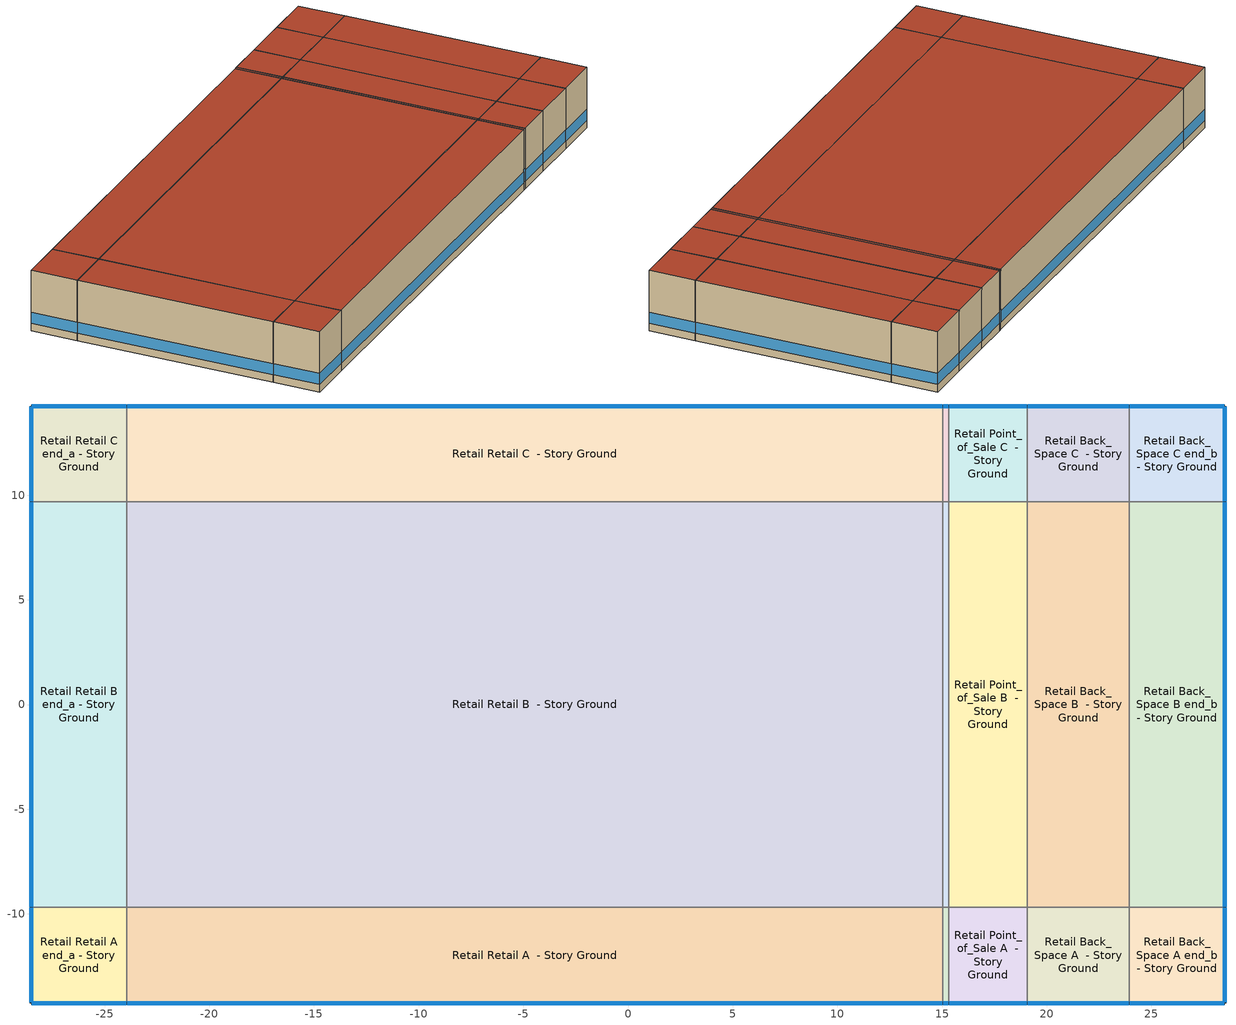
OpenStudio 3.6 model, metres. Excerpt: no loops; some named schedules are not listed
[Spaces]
Retail Retail A end_a - Story Ground
 floor ground (Foundation F 126 Perim 914 Area 209): -28.51,-14.26 -28.51,-9.68 -23.94,-9.68 -23.94,-14.26 z0
 wall outside: -28.51,-9.68 -28.51,-14.26 -23.94,-14.26 z0:6.1
 wall to Retail Retail B end_a - Story Ground: -23.94,-9.68 -28.51,-9.68 z0:6.1
 wall to Retail Retail A  - Story Ground: -23.94,-14.26 -23.94,-9.68 z0:6.1
 window (Window U-1.01 SHGC 0.58): -28.51,-9.71 -28.51,-14.23 / -28.49,-14.26 -23.96,-14.26 z0.76:1.87
 roof outside: -23.94,-14.26 -23.94,-9.68 -28.51,-9.68 -28.51,-14.26 z6.1
Retail Retail B end_a - Story Ground
 floor ground (Foundation F 126 Perim 1937 Area 8855): -28.51,-9.68 -28.51,9.68 -23.94,9.68 -23.94,-9.68 z0
 wall outside: -28.51,9.68 -28.51,-9.68 z0:6.1
 wall to Retail Retail C end_a - Story Ground: -23.94,9.68 -28.51,9.68 z0:6.1
 wall to Retail Retail B  - Story Ground: -23.94,-9.68 -23.94,9.68 z0:6.1
 window (Window U-1.01 SHGC 0.58): -28.51,9.66 -28.51,-9.66 z0.76:1.86
 roof outside: -23.94,-9.68 -23.94,9.68 -28.51,9.68 -28.51,-9.68 z6.1
Retail Retail C end_a - Story Ground
 floor ground (Foundation F 126 Perim 914 Area 209): -28.51,9.68 -28.51,14.26 -23.94,14.26 -23.94,9.68 z0
 wall outside: -23.94,14.26 -28.51,14.26 -28.51,9.68 z0:6.1
 wall to Retail Retail C  - Story Ground: -23.94,9.68 -23.94,14.26 z0:6.1
 window (Window U-1.01 SHGC 0.58): -28.51,14.23 -28.51,9.71 / -23.96,14.26 -28.49,14.26 z0.76:1.87
 roof outside: -23.94,9.68 -23.94,14.26 -28.51,14.26 -28.51,9.68 z6.1
Retail Retail A  - Story Ground
 floor ground (Foundation F 126 Perim 3896 Area 17815): -23.94,-14.26 -23.94,-9.68 15.03,-9.68 15.03,-14.26 z0
 wall outside: -23.94,-14.26 15.03,-14.26 z0:6.1
 wall to Retail Retail B  - Story Ground: 15.03,-9.68 -23.94,-9.68 z0:6.1
 wall to Retail Entry A  - Story Ground: 15.03,-14.26 15.03,-9.68 z0:6.1
 window (Window U-1.01 SHGC 0.58): -23.91,-14.26 15,-14.26 z0.76:1.86
 roof outside: 15.03,-14.26 15.03,-9.68 -23.94,-9.68 -23.94,-14.26 z6.1
Retail Retail B  - Story Ground
 floor ground (Foundation F 126 Perim 0 Area 75465): -23.94,-9.68 -23.94,9.68 15.03,9.68 15.03,-9.68 z0
 wall to Retail Retail C  - Story Ground: 15.03,9.68 -23.94,9.68 z0:6.1
 wall to Retail Entry B  - Story Ground: 15.03,-9.68 15.03,9.68 z0:6.1
 roof outside: 15.03,-9.68 15.03,9.68 -23.94,9.68 -23.94,-9.68 z6.1
Retail Retail C  - Story Ground
 floor ground (Foundation F 126 Perim 3896 Area 17815): -23.94,9.68 -23.94,14.26 15.03,14.26 15.03,9.68 z0
 wall outside: 15.03,14.26 -23.94,14.26 z0:6.1
 wall to Retail Entry C  - Story Ground: 15.03,9.68 15.03,14.26 z0:6.1
 window (Window U-1.01 SHGC 0.58): 15,14.26 -23.91,14.26 z0.76:1.86
 roof outside: 15.03,9.68 15.03,14.26 -23.94,14.26 -23.94,9.68 z6.1
Retail Entry A  - Story Ground
 floor ground (Foundation F 126 Perim 03 Area 136): 15.03,-14.26 15.03,-9.68 15.32,-9.68 15.32,-14.26 z0
 wall outside: 15.03,-14.26 15.32,-14.26 z0:6.1
 wall to Retail Entry B  - Story Ground: 15.32,-9.68 15.03,-9.68 z0:6.1
 wall to Retail Point_of_Sale A  - Story Ground: 15.32,-14.26 15.32,-9.68 z0:6.1
 window (Window U-1.01 SHGC 0.58): 15.05,-14.26 15.3,-14.26 z0.76:2.09
 roof outside: 15.32,-14.26 15.32,-9.68 15.03,-9.68 15.03,-14.26 z6.1
Retail Entry B  - Story Ground
 floor ground (Foundation F 126 Perim 0 Area 574): 15.03,-9.68 15.03,9.68 15.32,9.68 15.32,-9.68 z0
 wall to Retail Entry C  - Story Ground: 15.32,9.68 15.03,9.68 z0:6.1
 wall to Retail Point_of_Sale B  - Story Ground: 15.32,-9.68 15.32,9.68 z0:6.1
 roof outside: 15.32,-9.68 15.32,9.68 15.03,9.68 15.03,-9.68 z6.1
Retail Entry C  - Story Ground
 floor ground (Foundation F 126 Perim 03 Area 136): 15.03,9.68 15.03,14.26 15.32,14.26 15.32,9.68 z0
 wall outside: 15.32,14.26 15.03,14.26 z0:6.1
 wall to Retail Point_of_Sale C  - Story Ground: 15.32,9.68 15.32,14.26 z0:6.1
 window (Window U-1.01 SHGC 0.58): 15.3,14.26 15.05,14.26 z0.76:2.09
 roof outside: 15.32,9.68 15.32,14.26 15.03,14.26 15.03,9.68 z6.1
Retail Point_of_Sale A  - Story Ground
 floor ground (Foundation F 126 Perim 375 Area 1713): 15.32,-14.26 15.32,-9.68 19.07,-9.68 19.07,-14.26 z0
 wall outside: 15.32,-14.26 19.07,-14.26 z0:6.1
 wall to Retail Point_of_Sale B  - Story Ground: 19.07,-9.68 15.32,-9.68 z0:6.1
 wall to Retail Back_Space A  - Story Ground: 19.07,-14.26 19.07,-9.68 z0:6.1
 window (Window U-1.01 SHGC 0.58): 15.35,-14.26 19.04,-14.26 z0.76:1.87
 roof outside: 19.07,-14.26 19.07,-9.68 15.32,-9.68 15.32,-14.26 z6.1
Retail Point_of_Sale B  - Story Ground
 floor ground (Foundation F 126 Perim 0 Area 7256): 15.32,-9.68 15.32,9.68 19.07,9.68 19.07,-9.68 z0
 wall to Retail Point_of_Sale C  - Story Ground: 19.07,9.68 15.32,9.68 z0:6.1
 wall to Retail Back_Space B  - Story Ground: 19.07,-9.68 19.07,9.68 z0:6.1
 roof outside: 19.07,-9.68 19.07,9.68 15.32,9.68 15.32,-9.68 z6.1
Retail Point_of_Sale C  - Story Ground
 floor ground (Foundation F 126 Perim 375 Area 1713): 15.32,9.68 15.32,14.26 19.07,14.26 19.07,9.68 z0
 wall outside: 19.07,14.26 15.32,14.26 z0:6.1
 wall to Retail Back_Space C  - Story Ground: 19.07,9.68 19.07,14.26 z0:6.1
 window (Window U-1.01 SHGC 0.58): 19.04,14.26 15.35,14.26 z0.76:1.87
 roof outside: 19.07,9.68 19.07,14.26 15.32,14.26 15.32,9.68 z6.1
Retail Back_Space A  - Story Ground
 floor ground (Foundation F 126 Perim 487 Area 2227): 19.07,-14.26 19.07,-9.68 23.94,-9.68 23.94,-14.26 z0
 wall outside: 19.07,-14.26 23.94,-14.26 z0:6.1
 wall to Retail Back_Space B  - Story Ground: 23.94,-9.68 19.07,-9.68 z0:6.1
 wall to Retail Back_Space A end_b - Story Ground: 23.94,-14.26 23.94,-9.68 z0:6.1
 window (Window U-1.01 SHGC 0.58): 19.09,-14.26 23.91,-14.26 z0.76:1.87
 roof outside: 23.94,-14.26 23.94,-9.68 19.07,-9.68 19.07,-14.26 z6.1
Retail Back_Space B  - Story Ground
 floor ground (Foundation F 126 Perim 0 Area 9434): 19.07,-9.68 19.07,9.68 23.94,9.68 23.94,-9.68 z0
 wall to Retail Back_Space C  - Story Ground: 23.94,9.68 19.07,9.68 z0:6.1
 wall to Retail Back_Space B end_b - Story Ground: 23.94,-9.68 23.94,9.68 z0:6.1
 roof outside: 23.94,-9.68 23.94,9.68 19.07,9.68 19.07,-9.68 z6.1
Retail Back_Space C  - Story Ground
 floor ground (Foundation F 126 Perim 487 Area 2227): 19.07,9.68 19.07,14.26 23.94,14.26 23.94,9.68 z0
 wall outside: 23.94,14.26 19.07,14.26 z0:6.1
 wall to Retail Back_Space C end_b - Story Ground: 23.94,9.68 23.94,14.26 z0:6.1
 window (Window U-1.01 SHGC 0.58): 23.91,14.26 19.09,14.26 z0.76:1.87
 roof outside: 23.94,9.68 23.94,14.26 19.07,14.26 19.07,9.68 z6.1
Retail Back_Space A end_b - Story Ground
 floor ground (Foundation F 126 Perim 914 Area 209): 23.94,-14.26 23.94,-9.68 28.51,-9.68 28.51,-14.26 z0
 wall outside: 23.94,-14.26 28.51,-14.26 28.51,-9.68 z0:6.1
 wall to Retail Back_Space B end_b - Story Ground: 28.51,-9.68 23.94,-9.68 z0:6.1
 window (Window U-1.01 SHGC 0.58): 23.96,-14.26 28.49,-14.26 / 28.51,-14.23 28.51,-9.71 z0.76:1.87
 roof outside: 28.51,-14.26 28.51,-9.68 23.94,-9.68 23.94,-14.26 z6.1
Retail Back_Space B end_b - Story Ground
 floor ground (Foundation F 126 Perim 1937 Area 8855): 23.94,-9.68 23.94,9.68 28.51,9.68 28.51,-9.68 z0
 wall outside: 28.51,-9.68 28.51,9.68 z0:6.1
 wall to Retail Back_Space C end_b - Story Ground: 28.51,9.68 23.94,9.68 z0:6.1
 window (Window U-1.01 SHGC 0.58): 28.51,-9.66 28.51,9.66 z0.76:1.86
 roof outside: 28.51,-9.68 28.51,9.68 23.94,9.68 23.94,-9.68 z6.1
Retail Back_Space C end_b - Story Ground
 floor ground (Foundation F 126 Perim 914 Area 209): 23.94,9.68 23.94,14.26 28.51,14.26 28.51,9.68 z0
 wall outside: 28.51,9.68 28.51,14.26 23.94,14.26 z0:6.1
 window (Window U-1.01 SHGC 0.58): 28.49,14.26 23.96,14.26 / 28.51,9.71 28.51,14.23 z0.76:1.87
 roof outside: 28.51,9.68 28.51,14.26 23.94,14.26 23.94,9.68 z6.1
[Site]
Boise Municipal_ID_USA: Latitude {deg}=43.57; Longitude {deg}=-116.22; Time Zone {hr}=-7; Elevation {m}=875; Terrain=City
[Site:WaterMainsTemperature]
Calculation Method=Correlation; Annual Average Outdoor Air Temperature {C}=12.1325; Maximum Difference In Monthly Average Outdoor Air Temperatures {deltaC}=26.86
[SizingPeriod:DesignDay] Daily Dry-Bulb Temperature Range {deltaC}=16.7; Barometric Pressure {Pa}=91257; Wind Speed {m/s}=4.1; Wind Direction {deg}=330; Rain Indicator=No; Snow Indicator=No; Day of Month=21; Month=7; Day Type=SummerDesignDay; Daylight Saving Time Indicator=No; Dry-Bulb Temperature Range Modifier Type=DefaultMultipliers; Solar Model Indicator=ASHRAETau; ASHRAE Clear Sky Optical Depth for Beam Irradiance=0.307; ASHRAE Clear Sky Optical Depth for Diffuse Irradiance=2.465
Name | Maximum Dry-Bulb Temperature {C} | Humidity Condition Type | Wetbulb or DewPoint at Maximum Dry-Bulb {C}
Boise Municipal Ann Clg .4% Condns DB=>MWB 1 | 37 | Wetbulb | 17.7
Boise Municipal Ann Clg .4% Condns WB=>MDB 1 | 33.5 | Wetbulb | 19
Boise Municipal Ann Clg 1% Condns DB=>MWB 1 | 35.2 | Wetbulb | 17.2
Boise Municipal Ann Clg 2% Condns DP=>MDB 1 | 21.5 | Dewpoint | 11.6
[ClimateZones]
Climate Zone Institution Name 1=ASHRAE; Climate Zone Document Name 1=ANSI/ASHRAE Standard 169; Climate Zone Document Year 1=2006; Climate Zone Value 1=ASHRAE 169-2013-5B
[Building]
ComStock DOE Ref 1980-2004|RetailStandalone: North Axis {deg}=90; Default Construction Set=ComStock DOE Ref 1980-2004 - Retail - ASHRAE 169-2013-5B; Default Schedule Set=Building Default Schedule Set; Standards Building Type=Retail
[Site:GroundTemperature:FCfactorMethod]
January Ground Temperature {C}=7.1; February Ground Temperature {C}=3; March Ground Temperature {C}=-1; April Ground Temperature {C}=0.8; May Ground Temperature {C}=-0.2; June Ground Temperature {C}=4.8; July Ground Temperature {C}=6.1; August Ground Temperature {C}=13.7; September Ground Temperature {C}=22.2; October Ground Temperature {C}=22.7; November Ground Temperature {C}=21.7; December Ground Temperature {C}=18.5
[Construction:FfactorGroundFloor] F-Factor {W/m-K}=1.26344
Name | Area {m2} | PerimeterExposed {m}
Foundation F 126 Perim 914 Area 209 | 20.9032 | 9.144
Foundation F 126 Perim 0 Area 9434 | 94.3385 | 0
Foundation F 126 Perim 0 Area 75465 | 754.651 | 0
Foundation F 126 Perim 0 Area 574 | 5.74281 | 0
Foundation F 126 Perim 487 Area 2227 | 22.2701 | 4.87099
Foundation F 126 Perim 0 Area 7256 | 72.5582 | 0
Foundation F 126 Perim 3896 Area 17815 | 178.148 | 38.965
Foundation F 126 Perim 1937 Area 8855 | 88.5479 | 19.3674
Foundation F 126 Perim 03 Area 136 | 1.35568 | 0.296519
Foundation F 126 Perim 375 Area 1713 | 17.1285 | 3.7464
[DefaultConstructionSet]
ComStock DOE Ref 1980-2004 - Retail - ASHRAE 169-2013-5B: Default Exterior Surface Constructions=Default Surface Constructions 1; Default Interior Surface Constructions=Default Surface Constructions 2; Default Ground Contact Surface Constructions=Default Surface Constructions 3; Default Exterior SubSurface Constructions=Default Sub Surface Constructions 1; Default Interior SubSurface Constructions=Default Sub Surface Constructions 2; Interior Partition Construction=Typical Interior Partition
[DefaultSurfaceConstructions]
Name | Floor Construction | Wall Construction | Roof Ceiling Construction
Default Surface Constructions 1 | Typical Insulated Exterior Mass Floor | Typical Insulated Wood Framed Exterior Wall R-12.2 | Typical IEAD Roof R-19.61
Default Surface Constructions 2 | Typical Interior Floor | Typical Interior Wall | Typical Interior Ceiling
Default Surface Constructions 3 | Typical Insulated Carpeted 6in Slab Floor | Typical Insulated Basement Mass Wall R-10.0
[Construction]
Typical Insulated Exterior Mass Floor: Typical Insulation R-4.75, 4 in. Normalweight Concrete Floor, Typical Carpet Pad
Typical IEAD Roof R-19.61: Roof Membrane, Typical Insulation R-18.49, Metal Roof Surface
Typical Interior Floor: 100mm Normalweight concrete floor, CP02 CARPET PAD
Typical Interior Wall: G01 13mm gypsum board, G01 13mm gypsum board
Typical Interior Ceiling: CP02 CARPET PAD, 100mm Normalweight concrete floor
Typical Insulated Carpeted 6in Slab Floor: 6 in. Normalweight Concrete Floor, Typical Carpet Pad
Typical Insulated Basement Mass Wall R-10.0: Typical Insulation R-8.45, 8 in. Concrete Block Basement Wall
U 0.59 SHGC 0.39 Simple Glazing Window U-0.59 SHGC 0.39: U 0.59 SHGC 0.39 Simple Glazing U-0.59 SHGC 0.39
U 0.59 SHGC 0.39 Simple Glazing Window U-0.59 SHGC 0.39 1: U 0.59 SHGC 0.39 Simple Glazing U-0.59 SHGC 0.39 1
Typical Insulated Metal Door: F08 Metal surface, Typical Insulation R-10.02
U 0.88 SHGC 0.16 Sgl Ref-A-L Clr 6mm: REF A CLEAR LO 6MM
Typical Overhead Door: Typical Insulation R-10.02
Typical Interior Window: Clear 3mm
Typical Interior Door; Typical Interior Partition: G05 25mm wood
Typical Insulated Wood Framed Exterior Wall R-12.2: 25mm Stucco, 5/8 in. Gypsum Board, Typical Insulation R-10.02, 5/8 in. Gypsum Board
InteriorFurnishings 1: Std Wood 6inch 1
Window U-1.01 SHGC 0.58: Simple Glazing Single - No LowE - Tinted/Reflective - Aluminum
[Material:NoMass] Roughness=Smooth; Thermal Absorptance=0.9; Solar Absorptance=0.7
Name | Thermal Resistance {m2-K/W} | Visible Absorptance
Typical Insulation R-4.75 | 0.837294 | 0.7
Typical Carpet Pad; CP02 CARPET PAD | 0.21648 | 0.8
Typical Insulation R-18.49 | 3.25638 | 0.7
Typical Insulation R-8.45 | 1.4881 | 0.7
Typical Insulation R-10.02 | 1.76396 | 0.7
[Material] Thermal Absorptance=0.9
Name | Roughness | Thickness {m} | Conductivity {W/m-K} | Density {kg/m3} | Specific Heat {J/kg-K} | Solar Absorptance | Visible Absorptance
4 in. Normalweight Concrete Floor | MediumRough | 0.1016 | 2.31 | 2322 | 832 | 0.7 | 0.7
Roof Membrane | VeryRough | 0.0095 | 0.16 | 1121.29 | 1460 | 0.7 | 0.7
Metal Roof Surface; F08 Metal surface | Smooth | 0.0008 | 45.28 | 7824 | 500 | 0.7 | 0.7
100mm Normalweight concrete floor | MediumRough | 0.1016 | 2.31045 | 2322 | 832.557 | 0.7 | 0.7
G01 13mm gypsum board | Smooth | 0.0127 | 0.160031 | 800.001 | 1090.73 | 0.7 | 0.5
6 in. Normalweight Concrete Floor | MediumRough | 0.1524 | 2.31 | 2322 | 832 | 0.7 | 0.7
8 in. Concrete Block Basement Wall | MediumRough | 0.2032 | 1.326 | 1842 | 912 | 0.7 | 0.7
G05 25mm wood | MediumSmooth | 0.0254 | 0.15 | 608 | 1630 | 0.5 | 0.5
25mm Stucco | Smooth | 0.0254 | 0.72 | 1856 | 840 | 0.7 | 0.7
5/8 in. Gypsum Board | MediumSmooth | 0.0159 | 0.16 | 800 | 1090 | 0.7 | 0.7
Std Wood 6inch 1 | MediumSmooth | 0.15 | 0.12 | 540 | 1210 | 0.7 | 0.7
[DefaultSubSurfaceConstructions]
Name | Fixed Window Construction | Operable Window Construction | Door Construction | Glass Door Construction | Overhead Door Construction | Tubular Daylight Dome Construction | Tubular Daylight Diffuser Construction
Default Sub Surface Constructions 1 | U 0.59 SHGC 0.39 Simple Glazing Window U-0.59 SHGC 0.39 | U 0.59 SHGC 0.39 Simple Glazing Window U-0.59 SHGC 0.39 1 | Typical Insulated Metal Door | U 0.88 SHGC 0.16 Sgl Ref-A-L Clr 6mm | Typical Overhead Door | Typical Interior Window | Typical Interior Window
Default Sub Surface Constructions 2 | Typical Interior Window | Typical Interior Window | Typical Interior Door
[WindowMaterial:SimpleGlazingSystem]
Name | U-Factor {W/m2-K} | Solar Heat Gain Coefficient | Visible Transmittance
U 0.59 SHGC 0.39 Simple Glazing U-0.59 SHGC 0.39; U 0.59 SHGC 0.39 Simple Glazing U-0.59 SHGC 0.39 1 | 3.35018 | 0.39 | 0.31
Simple Glazing Single - No LowE - Tinted/Reflective - Aluminum | 5.73505 | 0.579 | 0.455
[WindowMaterial:Glazing] Optical Data Type=SpectralAverage; Infrared Transmittance at Normal Incidence=0; Front Side Infrared Hemispherical Emissivity=0.84; Conductivity {W/m-K}=0.9; Dirt Correction Factor for Solar and Visible Transmittance=1; Solar Diffusing=No
Name | Thickness {m} | Solar Transmittance at Normal Incidence | Front Side Solar Reflectance at Normal Incidence | Back Side Solar Reflectance at Normal Incidence | Visible Transmittance at Normal Incidence | Front Side Visible Reflectance at Normal Incidence | Back Side Visible Reflectance at Normal Incidence | Back Side Infrared Hemispherical Emissivity
REF A CLEAR LO 6MM | 0.006 | 0.066 | 0.341 | 0.493 | 0.08 | 0.41 | 0.37 | 0.4
Clear 3mm | 0.003 | 0.837 | 0.075 | 0.075 | 0.898 | 0.081 | 0.081 | 0.84
[SpaceType] Standards Building Type=Retail
Name | Default Schedule Set | Design Specification Outdoor Air Object | Standards Space Type
Retail Entry - ComStock DOE Ref 1980-2004 | Retail Entry Schedule Set | Retail Entry Ventilation | Entry
Retail Point_of_Sale - ComStock DOE Ref 1980-2004 | Retail Point_of_Sale Schedule Set | Retail Point_of_Sale Ventilation | Point_of_Sale
Retail Back_Space - ComStock DOE Ref 1980-2004 | Retail Back_Space Schedule Set | Retail Back_Space Ventilation | Back_Space
Retail Retail - ComStock DOE Ref 1980-2004 | Retail Retail Schedule Set | Retail Retail Ventilation | Retail
[BuildingStory]
Story Ground: Nominal Z Coordinate {m}=0; Nominal Floor to Floor Height {m}=6.096
[Space] Building Story=Story Ground
Name | Space Type | Thermal Zone
Retail Retail A end_a - Story Ground | Retail Retail - ComStock DOE Ref 1980-2004 | Zone Retail Retail A end_a - Story Ground
Retail Retail B end_a - Story Ground | Retail Retail - ComStock DOE Ref 1980-2004 | Zone Retail Retail B end_a - Story Ground
Retail Retail C end_a - Story Ground | Retail Retail - ComStock DOE Ref 1980-2004 | Zone Retail Retail C end_a - Story Ground
Retail Retail A  - Story Ground | Retail Retail - ComStock DOE Ref 1980-2004 | Zone Retail Retail A  - Story Ground
Retail Retail B  - Story Ground | Retail Retail - ComStock DOE Ref 1980-2004 | Zone Retail Retail B  - Story Ground
Retail Retail C  - Story Ground | Retail Retail - ComStock DOE Ref 1980-2004 | Zone Retail Retail C  - Story Ground
Retail Entry A  - Story Ground | Retail Entry - ComStock DOE Ref 1980-2004 | Zone Retail Entry A  - Story Ground
Retail Entry B  - Story Ground | Retail Entry - ComStock DOE Ref 1980-2004 | Zone Retail Entry B  - Story Ground
Retail Entry C  - Story Ground | Retail Entry - ComStock DOE Ref 1980-2004 | Zone Retail Entry C  - Story Ground
Retail Point_of_Sale A  - Story Ground | Retail Point_of_Sale - ComStock DOE Ref 1980-2004 | Zone Retail Point_of_Sale A  - Story Ground
Retail Point_of_Sale B  - Story Ground | Retail Point_of_Sale - ComStock DOE Ref 1980-2004 | Zone Retail Point_of_Sale B  - Story Ground
Retail Point_of_Sale C  - Story Ground | Retail Point_of_Sale - ComStock DOE Ref 1980-2004 | Zone Retail Point_of_Sale C  - Story Ground
Retail Back_Space A  - Story Ground | Retail Back_Space - ComStock DOE Ref 1980-2004 | Zone Retail Back_Space A  - Story Ground
Retail Back_Space B  - Story Ground | Retail Back_Space - ComStock DOE Ref 1980-2004 | Zone Retail Back_Space B  - Story Ground
Retail Back_Space C  - Story Ground | Retail Back_Space - ComStock DOE Ref 1980-2004 | Zone Retail Back_Space C  - Story Ground
Retail Back_Space A end_b - Story Ground | Retail Back_Space - ComStock DOE Ref 1980-2004 | Zone Retail Back_Space A end_b - Story Ground
Retail Back_Space B end_b - Story Ground | Retail Back_Space - ComStock DOE Ref 1980-2004 | Zone Retail Back_Space B end_b - Story Ground
Retail Back_Space C end_b - Story Ground | Retail Back_Space - ComStock DOE Ref 1980-2004 | Zone Retail Back_Space C end_b - Story Ground
[ThermalZone] Multiplier=1; Use Ideal Air Loads=No
Name | Thermostat
Zone Retail Retail A end_a - Story Ground | Retail Retail - ComStock DOE Ref 1980-2004 Thermostat 1
Zone Retail Retail B end_a - Story Ground | Retail Retail - ComStock DOE Ref 1980-2004 Thermostat 3
Zone Retail Retail C end_a - Story Ground | Retail Retail - ComStock DOE Ref 1980-2004 Thermostat 5
Zone Retail Retail A  - Story Ground | Retail Retail - ComStock DOE Ref 1980-2004 Thermostat
Zone Retail Retail B  - Story Ground | Retail Retail - ComStock DOE Ref 1980-2004 Thermostat 2
Zone Retail Retail C  - Story Ground | Retail Retail - ComStock DOE Ref 1980-2004 Thermostat 4
Zone Retail Entry A  - Story Ground | Retail Entry - ComStock DOE Ref 1980-2004 Thermostat
Zone Retail Entry B  - Story Ground | Retail Entry - ComStock DOE Ref 1980-2004 Thermostat 1
Zone Retail Entry C  - Story Ground | Retail Entry - ComStock DOE Ref 1980-2004 Thermostat 2
Zone Retail Point_of_Sale A  - Story Ground | Retail Point_of_Sale - ComStock DOE Ref 1980-2004 Thermostat
Zone Retail Point_of_Sale B  - Story Ground | Retail Point_of_Sale - ComStock DOE Ref 1980-2004 Thermostat 1
Zone Retail Point_of_Sale C  - Story Ground | Retail Point_of_Sale - ComStock DOE Ref 1980-2004 Thermostat 2
Zone Retail Back_Space A  - Story Ground | Retail Back_Space - ComStock DOE Ref 1980-2004 Thermostat
Zone Retail Back_Space B  - Story Ground | Retail Back_Space - ComStock DOE Ref 1980-2004 Thermostat 2
Zone Retail Back_Space C  - Story Ground | Retail Back_Space - ComStock DOE Ref 1980-2004 Thermostat 4
Zone Retail Back_Space A end_b - Story Ground | Retail Back_Space - ComStock DOE Ref 1980-2004 Thermostat 1
Zone Retail Back_Space B end_b - Story Ground | Retail Back_Space - ComStock DOE Ref 1980-2004 Thermostat 3
Zone Retail Back_Space C end_b - Story Ground | Retail Back_Space - ComStock DOE Ref 1980-2004 Thermostat 5
[People:Definition] Number of People Calculation Method=People/Area; Fraction Radiant=0.3
Name | People per Space Floor Area {person/m2}
Retail Back_Space People Definition | 0.0358438
Retail Entry People Definition; Retail Point_of_Sale People Definition; Retail Retail People Definition | 0.161459
[People] Work Efficiency Schedule=Work Efficiency Schedule; Clothing Insulation Schedule=Clothing Schedule; Air Velocity Schedule=Air Velocity Schedule; Multiplier=1
Name | People Definition | Space or SpaceType
Retail Back_Space People | Retail Back_Space People Definition | Retail Back_Space - ComStock DOE Ref 1980-2004
Retail Entry People | Retail Entry People Definition | Retail Entry - ComStock DOE Ref 1980-2004
Retail Point_of_Sale People | Retail Point_of_Sale People Definition | Retail Point_of_Sale - ComStock DOE Ref 1980-2004
Retail Retail People | Retail Retail People Definition | Retail Retail - ComStock DOE Ref 1980-2004
[Lights:Definition] Design Level Calculation Method=Watts/Area; Fraction Visible=0.2; Return Air Fraction=0
Name | Watts per Space Floor Area {W/m2} | Fraction Radiant
Retail Back_Space - ComStock DOE Ref 1980-2004 General Lights Definition | 2.06273 | 0.31
Retail Point_of_Sale - ComStock DOE Ref 1980-2004 General Lights Definition; Retail Retail - ComStock DOE Ref 1980-2004 General Lights Definition | 5.73211 | 0.31
Retail Point_of_Sale - ComStock DOE Ref 1980-2004 Task Lights Definition; Retail Retail - ComStock DOE Ref 1980-2004 Task Lights Definition | 3.42471 | 0.125
Retail Entry - ComStock DOE Ref 1980-2004 General Lights Definition | 1.92838 | 0.31
Retail Entry - ComStock DOE Ref 1980-2004 Task Lights Definition | 1.01438 | 0.125
Retail Entry - ComStock DOE Ref 1980-2004 Wall Wash Lights Definition | 1.81461 | 0.125
[ElectricEquipment:Definition] Design Level Calculation Method=Watts/Area; Fraction Latent=0; Fraction Radiant=0.5; Fraction Lost=0
Name | Watts per Space Floor Area {W/m2}
Retail Back_Space Elec Equip Definition | 5.92185
Retail Entry Elec Equip Definition; Retail Retail Elec Equip Definition | 2.36874
Retail Point_of_Sale Elec Equip Definition | 15.7916
[ElectricEquipment] Schedule=Mercantile_Retail BLDG_EQUIP_EndUseData BPR Adjusted
Name | Electric Equipment Definition | Space or SpaceType
Retail Back_Space Elec Equip | Retail Back_Space Elec Equip Definition | Retail Back_Space - ComStock DOE Ref 1980-2004
Retail Entry Elec Equip | Retail Entry Elec Equip Definition | Retail Entry - ComStock DOE Ref 1980-2004
Retail Point_of_Sale Elec Equip | Retail Point_of_Sale Elec Equip Definition | Retail Point_of_Sale - ComStock DOE Ref 1980-2004
Retail Retail Elec Equip | Retail Retail Elec Equip Definition | Retail Retail - ComStock DOE Ref 1980-2004
[DesignSpecification:OutdoorAir] Outdoor Air Method=Sum
Name | Outdoor Air Flow per Floor Area {m3/s-m2}
Retail Back_Space Ventilation | 0.000762
Retail Entry Ventilation; Retail Point_of_Sale Ventilation; Retail Retail Ventilation | 0.001524
[DefaultScheduleSet]
Name | Number of People Schedule | People Activity Level Schedule | Lighting Schedule | Electric Equipment Schedule | Infiltration Schedule | Hours of Operation Schedule
Retail Back_Space Schedule Set; Retail Entry Schedule Set; Retail Point_of_Sale Schedule Set; Retail Retail Schedule Set | Retail Bldg Occ | Retail Activity | Mercantile_Retail BLDG_LIGHT_EndUseData | Mercantile_Retail BLDG_EQUIP_EndUseData | Retail Infil Half On
Building Default Schedule Set |  |  |  |  |  | Building Hours of Operation NonResidential
[Exterior:Lights:Definition]
Name | Design Level {W}
Parking Areas and Drives Def (W/ft^2) | 0.0414577
Building Facades Def (W/ft^2) | 0.2
Main Entries Def (W/ft) | 30
Other Doors Def (W/ft) | 20
[Exterior:Lights] Schedule=Always On Discrete; Control Option=AstronomicalClock
Name | Exterior Lights Definition | Multiplier
Parking Areas and Drives | Parking Areas and Drives Def (W/ft^2) | 24807.5
Building Facades | Building Facades Def (W/ft^2) | 11225
Main Entries | Main Entries Def (W/ft) | 14
Other Doors | Other Doors Def (W/ft) | 20.51
[ThermostatSetpoint:DualSetpoint] Heating Setpoint Temperature Schedule=Retail HtgSetp
Name | Cooling Setpoint Temperature Schedule
Retail Back_Space - ComStock DOE Ref 1980-2004 Thermostat; Retail Back_Space - ComStock DOE Ref 1980-2004 Thermostat 1; Retail Back_Space - ComStock DOE Ref 1980-2004 Thermostat 2; Retail Back_Space - ComStock DOE Ref 1980-2004 Thermostat 3; Retail Back_Space - ComStock DOE Ref 1980-2004 Thermostat 4; Retail Back_Space - ComStock DOE Ref 1980-2004 Thermostat 5; Retail Point_of_Sale - ComStock DOE Ref 1980-2004 Thermostat; Retail Point_of_Sale - ComStock DOE Ref 1980-2004 Thermostat 1; Retail Point_of_Sale - ComStock DOE Ref 1980-2004 Thermostat 2; Retail Retail - ComStock DOE Ref 1980-2004 Thermostat; Retail Retail - ComStock DOE Ref 1980-2004 Thermostat 1; Retail Retail - ComStock DOE Ref 1980-2004 Thermostat 2; Retail Retail - ComStock DOE Ref 1980-2004 Thermostat 3; Retail Retail - ComStock DOE Ref 1980-2004 Thermostat 4; Retail Retail - ComStock DOE Ref 1980-2004 Thermostat 5 | Retail ClgSetp
Retail Entry - ComStock DOE Ref 1980-2004 Thermostat; Retail Entry - ComStock DOE Ref 1980-2004 Thermostat 1; Retail Entry - ComStock DOE Ref 1980-2004 Thermostat 2 | Retail FRONT ENTRY COOLING
[InternalMass:Definition]
Internal Mass Definition 2: Construction=InteriorFurnishings 1; Design Level Calculation Method=SurfaceArea/Area; Surface Area per Space Floor Area=2
[InternalMass] Internal Mass Definition=Internal Mass Definition 2; Multiplier=1
Name | Space or SpaceType
Retail Back_Space C end_b - Story Ground Mass | Retail Back_Space C end_b - Story Ground
Retail Back_Space B  - Story Ground Mass | Retail Back_Space B  - Story Ground
Retail Retail B  - Story Ground Mass | Retail Retail B  - Story Ground
Retail Back_Space C  - Story Ground Mass | Retail Back_Space C  - Story Ground
Retail Point_of_Sale B  - Story Ground Mass | Retail Point_of_Sale B  - Story Ground
Retail Retail C end_a - Story Ground Mass | Retail Retail C end_a - Story Ground
Retail Retail A  - Story Ground Mass | Retail Retail A  - Story Ground
Retail Back_Space B end_b - Story Ground Mass | Retail Back_Space B end_b - Story Ground
Retail Retail C  - Story Ground Mass | Retail Retail C  - Story Ground
Retail Retail A end_a - Story Ground Mass | Retail Retail A end_a - Story Ground
Retail Point_of_Sale A  - Story Ground Mass | Retail Point_of_Sale A  - Story Ground
Retail Retail B end_a - Story Ground Mass | Retail Retail B end_a - Story Ground
Retail Back_Space A  - Story Ground Mass | Retail Back_Space A  - Story Ground
Retail Back_Space A end_b - Story Ground Mass | Retail Back_Space A end_b - Story Ground
Retail Point_of_Sale C  - Story Ground Mass | Retail Point_of_Sale C  - Story Ground
[Lights] Schedule=Mercantile_Retail BLDG_LIGHT_EndUseData BPR Adjusted; Fraction Replaceable=1
Name | Lights Definition | Space or SpaceType
Retail Back_Space - ComStock DOE Ref 1980-2004 General Lighting | Retail Back_Space - ComStock DOE Ref 1980-2004 General Lights Definition | Retail Back_Space - ComStock DOE Ref 1980-2004
Retail Point_of_Sale - ComStock DOE Ref 1980-2004 General Lighting | Retail Point_of_Sale - ComStock DOE Ref 1980-2004 General Lights Definition | Retail Point_of_Sale - ComStock DOE Ref 1980-2004
Retail Point_of_Sale - ComStock DOE Ref 1980-2004 Task Lighting | Retail Point_of_Sale - ComStock DOE Ref 1980-2004 Task Lights Definition | Retail Point_of_Sale - ComStock DOE Ref 1980-2004
Retail Retail - ComStock DOE Ref 1980-2004 General Lighting | Retail Retail - ComStock DOE Ref 1980-2004 General Lights Definition | Retail Retail - ComStock DOE Ref 1980-2004
Retail Retail - ComStock DOE Ref 1980-2004 Task Lighting | Retail Retail - ComStock DOE Ref 1980-2004 Task Lights Definition | Retail Retail - ComStock DOE Ref 1980-2004
Retail Entry - ComStock DOE Ref 1980-2004 General Lighting | Retail Entry - ComStock DOE Ref 1980-2004 General Lights Definition | Retail Entry - ComStock DOE Ref 1980-2004
Retail Entry - ComStock DOE Ref 1980-2004 Task Lighting | Retail Entry - ComStock DOE Ref 1980-2004 Task Lights Definition | Retail Entry - ComStock DOE Ref 1980-2004
Retail Entry - ComStock DOE Ref 1980-2004 Wall Wash Lighting | Retail Entry - ComStock DOE Ref 1980-2004 Wall Wash Lights Definition | Retail Entry - ComStock DOE Ref 1980-2004
[SpaceInfiltration:DesignFlowRate] Design Flow Rate Calculation Method=Flow/ExteriorArea; Flow per Exterior Surface Area {m3/s-m2}=0.00123985; Velocity Term Coefficient=0
Name | Space or SpaceType | Schedule | Constant Term Coefficient | Temperature Term Coefficient | Velocity Squared Term Coefficient
Retail Back_Space C end_b - Story Ground HVAC On Infiltration | Retail Back_Space C end_b - Story Ground | Infiltration HVAC On Schedule | -0.0441 | 0.0066 | 0.0376
Retail Back_Space C end_b - Story Ground HVAC Off Infiltration | Retail Back_Space C end_b - Story Ground | Infiltration HVAC Off Schedule | 0 | 0.01 | 0.0493
Retail Back_Space B  - Story Ground HVAC On Infiltration | Retail Back_Space B  - Story Ground | Infiltration HVAC On Schedule | -0.0441 | 0.0066 | 0.0376
Retail Back_Space B  - Story Ground HVAC Off Infiltration | Retail Back_Space B  - Story Ground | Infiltration HVAC Off Schedule | 0 | 0.01 | 0.0493
Retail Retail B  - Story Ground HVAC On Infiltration | Retail Retail B  - Story Ground | Infiltration HVAC On Schedule | -0.0441 | 0.0066 | 0.0376
Retail Retail B  - Story Ground HVAC Off Infiltration | Retail Retail B  - Story Ground | Infiltration HVAC Off Schedule | 0 | 0.01 | 0.0493
Retail Entry B  - Story Ground HVAC On Infiltration | Retail Entry B  - Story Ground | Infiltration HVAC On Schedule | -0.0441 | 0.0066 | 0.0376
Retail Entry B  - Story Ground HVAC Off Infiltration | Retail Entry B  - Story Ground | Infiltration HVAC Off Schedule | 0 | 0.01 | 0.0493
Retail Back_Space C  - Story Ground HVAC On Infiltration | Retail Back_Space C  - Story Ground | Infiltration HVAC On Schedule | -0.0441 | 0.0066 | 0.0376
Retail Back_Space C  - Story Ground HVAC Off Infiltration | Retail Back_Space C  - Story Ground | Infiltration HVAC Off Schedule | 0 | 0.01 | 0.0493
Retail Point_of_Sale B  - Story Ground HVAC On Infiltration | Retail Point_of_Sale B  - Story Ground | Infiltration HVAC On Schedule | -0.0441 | 0.0066 | 0.0376
Retail Point_of_Sale B  - Story Ground HVAC Off Infiltration | Retail Point_of_Sale B  - Story Ground | Infiltration HVAC Off Schedule | 0 | 0.01 | 0.0493
Retail Retail C end_a - Story Ground HVAC On Infiltration | Retail Retail C end_a - Story Ground | Infiltration HVAC On Schedule | -0.0441 | 0.0066 | 0.0376
Retail Retail C end_a - Story Ground HVAC Off Infiltration | Retail Retail C end_a - Story Ground | Infiltration HVAC Off Schedule | 0 | 0.01 | 0.0493
Retail Retail A  - Story Ground HVAC On Infiltration | Retail Retail A  - Story Ground | Infiltration HVAC On Schedule | -0.0441 | 0.0066 | 0.0376
Retail Retail A  - Story Ground HVAC Off Infiltration | Retail Retail A  - Story Ground | Infiltration HVAC Off Schedule | 0 | 0.01 | 0.0493
Retail Back_Space B end_b - Story Ground HVAC On Infiltration | Retail Back_Space B end_b - Story Ground | Infiltration HVAC On Schedule | -0.0441 | 0.0066 | 0.0376
Retail Back_Space B end_b - Story Ground HVAC Off Infiltration | Retail Back_Space B end_b - Story Ground | Infiltration HVAC Off Schedule | 0 | 0.01 | 0.0493
Retail Retail C  - Story Ground HVAC On Infiltration | Retail Retail C  - Story Ground | Infiltration HVAC On Schedule | -0.0441 | 0.0066 | 0.0376
Retail Retail C  - Story Ground HVAC Off Infiltration | Retail Retail C  - Story Ground | Infiltration HVAC Off Schedule | 0 | 0.01 | 0.0493
Retail Retail A end_a - Story Ground HVAC On Infiltration | Retail Retail A end_a - Story Ground | Infiltration HVAC On Schedule | -0.0441 | 0.0066 | 0.0376
Retail Retail A end_a - Story Ground HVAC Off Infiltration | Retail Retail A end_a - Story Ground | Infiltration HVAC Off Schedule | 0 | 0.01 | 0.0493
Retail Entry A  - Story Ground HVAC On Infiltration | Retail Entry A  - Story Ground | Infiltration HVAC On Schedule | -0.0441 | 0.0066 | 0.0376
Retail Entry A  - Story Ground HVAC Off Infiltration | Retail Entry A  - Story Ground | Infiltration HVAC Off Schedule | 0 | 0.01 | 0.0493
Retail Point_of_Sale A  - Story Ground HVAC On Infiltration | Retail Point_of_Sale A  - Story Ground | Infiltration HVAC On Schedule | -0.0441 | 0.0066 | 0.0376
Retail Point_of_Sale A  - Story Ground HVAC Off Infiltration | Retail Point_of_Sale A  - Story Ground | Infiltration HVAC Off Schedule | 0 | 0.01 | 0.0493
Retail Retail B end_a - Story Ground HVAC On Infiltration | Retail Retail B end_a - Story Ground | Infiltration HVAC On Schedule | -0.0441 | 0.0066 | 0.0376
Retail Retail B end_a - Story Ground HVAC Off Infiltration | Retail Retail B end_a - Story Ground | Infiltration HVAC Off Schedule | 0 | 0.01 | 0.0493
Retail Entry C  - Story Ground HVAC On Infiltration | Retail Entry C  - Story Ground | Infiltration HVAC On Schedule | -0.0441 | 0.0066 | 0.0376
Retail Entry C  - Story Ground HVAC Off Infiltration | Retail Entry C  - Story Ground | Infiltration HVAC Off Schedule | 0 | 0.01 | 0.0493
Retail Back_Space A  - Story Ground HVAC On Infiltration | Retail Back_Space A  - Story Ground | Infiltration HVAC On Schedule | -0.0441 | 0.0066 | 0.0376
Retail Back_Space A  - Story Ground HVAC Off Infiltration | Retail Back_Space A  - Story Ground | Infiltration HVAC Off Schedule | 0 | 0.01 | 0.0493
Retail Back_Space A end_b - Story Ground HVAC On Infiltration | Retail Back_Space A end_b - Story Ground | Infiltration HVAC On Schedule | -0.0441 | 0.0066 | 0.0376
Retail Back_Space A end_b - Story Ground HVAC Off Infiltration | Retail Back_Space A end_b - Story Ground | Infiltration HVAC Off Schedule | 0 | 0.01 | 0.0493
Retail Point_of_Sale C  - Story Ground HVAC On Infiltration | Retail Point_of_Sale C  - Story Ground | Infiltration HVAC On Schedule | -0.0441 | 0.0066 | 0.0376
Retail Point_of_Sale C  - Story Ground HVAC Off Infiltration | Retail Point_of_Sale C  - Story Ground | Infiltration HVAC Off Schedule | 0 | 0.01 | 0.0493
[Schedule:Ruleset]
Name | Default Day Schedule | Summer Design Day Schedule | Winter Design Day Schedule
Clothing Schedule | Clothing Schedule Default Winter Clothes
Air Velocity Schedule | Air Velocity Schedule Default
Work Efficiency Schedule | Work Efficiency Schedule Default
Retail Bldg Occ | Retail Bldg Occ Default | Retail Bldg Occ Summer Design Day | Retail Bldg Occ Winter Design Day
Retail Activity | Retail Activity Default | Retail Activity Summer Design Day | Retail Activity Winter Design Day
Mercantile_Retail BLDG_LIGHT_EndUseData | Mercantile_Retail BLDG_LIGHT_EndUseData Default | Mercantile_Retail BLDG_LIGHT_EndUseData Summer Design Day | Mercantile_Retail BLDG_LIGHT_EndUseData Winter Design Day
Mercantile_Retail BLDG_EQUIP_EndUseData | Mercantile_Retail BLDG_EQUIP_EndUseData Default | Mercantile_Retail BLDG_EQUIP_EndUseData Summer Design Day | Mercantile_Retail BLDG_EQUIP_EndUseData Winter Design Day
Retail Infil Half On | Retail Infil Half On Default | Retail Infil Half On Summer Design Day | Retail Infil Half On Winter Design Day
Retail HtgSetp | Retail HtgSetp Default | Schedule Day 5 | Schedule Day 6
Retail ClgSetp | Retail ClgSetp Default | Schedule Day 2 | Schedule Day 3
Retail FRONT ENTRY COOLING | Retail FRONT ENTRY COOLING Default | Retail FRONT ENTRY COOLING Summer Design Day | Retail FRONT ENTRY COOLING Winter Design Day
Building Hours of Operation NonResidential | Building Hours of Operation NonResidential Default | Building Hours of Operation NonResidential Summer Design Day | Building Hours of Operation NonResidential Winter Design Day
Mercantile_Retail BLDG_LIGHT_EndUseData BPR Adjusted | Mercantile_Retail BLDG_LIGHT_EndUseData Default 1 | Mercantile_Retail BLDG_LIGHT_EndUseData Summer Design Day 1 | Mercantile_Retail BLDG_LIGHT_EndUseData Winter Design Day 1
Mercantile_Retail BLDG_EQUIP_EndUseData BPR Adjusted | Mercantile_Retail BLDG_EQUIP_EndUseData Default 1 | Mercantile_Retail BLDG_EQUIP_EndUseData Summer Design Day 1 | Mercantile_Retail BLDG_EQUIP_EndUseData Winter Design Day 1
Infiltration HVAC On Schedule | Zone Retail Retail B  - Story Ground PSZ-AC Occ Sch Default 4 | Zone Retail Retail B  - Story Ground PSZ-AC Occ Sch Summer Design Day 4 | Zone Retail Retail B  - Story Ground PSZ-AC Occ Sch Winter Design Day 4
Infiltration HVAC Off Schedule | Infiltration HVAC Off Schedule Default Day Schedule
[Schedule:Day]
Retail Bldg Occ Default: Yes, 0, 10, 0.05, 0, 20, 0.025, 0, 30, 0, 3, 30, 0, 3, 39, 0.0166667, 3, 49, 0.0333333, 3, 59, 0.05, 4, 9, 0.0666667, 4, 19, 0.0833333, 4, 30, 0.1, 4, 40, 0.116667, 4, 50, 0.133333, 5, 0, 0.15, 5, 10, 0.166667, 5, 20, 0.183333, 5, 30, 0.2, 5, 40, 0.25, 5, 50, 0.3, 6, 0, 0.35, 6, 10, 0.4, 6, 20, 0.45, 6, 30, 0.5, 7, 0, 0.5, 7, 10, 0.516667, 7, 20, 0.533333, 7, 30, 0.55, 7, 40, 0.566667, 7, 50, 0.583333, 8, 0, 0.6, 8, 10, 0.616667, 8, 20, 0.633333, 8, 30, 0.65, 8, 39, 0.666667, 8, 49, 0.683333, 8, 59, 0.7, 9, 0, 0.7, 14, 15, 0.7, 14, 24, 0.716667, 14, 34, 0.733333, 14, 44, 0.75, 14, 54, 0.766667, 15, 4, 0.783333, 15, 14, 0.8, 15, 15, 0.8, 15, 24, 0.783333, 15, 34, 0.766667, 15, 44, 0.75, 15, 54, 0.733333, 16, 4, 0.716667, 16, 15, 0.7, 16, 25, 0.666667, 16, 35, 0.633333, 16, 45, 0.6, 16, 55, 0.566667, 17, 5, 0.533333, 17, 15, 0.5, 17, 45, 0.5, 17, 55, 0.492982, 18, 5, 0.485965, 18, 15, 0.478947, 18, 25, 0.47193, 18, 35, 0.464912, 18, 45, 0.457895, 18, 55, 0.450877, 19, 5, 0.44386, 19, 15, 0.436842, 19, 25, 0.429825, 19, 35, 0.422807, 19, 45, 0.415789, 19, 55, 0.408772, 20, 5, 0.401754, 20, 15, 0.394737, 20, 25, 0.387719, 20, 35, 0.380702, 20, 45, 0.373684, 20, 55, 0.366667, 21, 5, 0.359649, 21, 15, 0.352632, 21, 25, 0.345614, 21, 35, 0.338596, 21, 45, 0.331579, 21, 55, 0.324561, 22, 5, 0.317544, 22, 15, 0.310526, 22, 25, 0.303509, 22, 30, 0.3, 22, 40, 0.275, 22, 50, 0.25, 23, 0, 0.225, 23, 10, 0.2, 23, 20, 0.175, 23, 30, 0.15, 23, 40, 0.125, 23, 50, 0.1, 24, 0, 0.075
Retail Bldg Occ Winter Design Day; Retail Bldg Occ Summer Design Day; Building Hours of Operation NonResidential Winter Design Day; Building Hours of Operation NonResidential Summer Design Day; Zone Retail Retail B  - Story Ground PSZ-AC Occ Sch Summer Design Day 4; Zone Retail Retail B  - Story Ground PSZ-AC Occ Sch Winter Design Day 4: 24, 0, 1
Retail Activity Default: Yes, 24, 0, 120
Retail Activity Winter Design Day; Retail Activity Summer Design Day: 24, 0, 120
Retail HtgSetp Default: Yes, 3, 0, 15, 23, 30, 19.4444, 24, 0, 15
Retail ClgSetp Default: Yes, 3, 0, 25.5556, 23, 30, 22.2222, 24, 0, 25.5556
Retail FRONT ENTRY COOLING Default: Yes, 24, 0, 90
Retail FRONT ENTRY COOLING Winter Design Day; Retail FRONT ENTRY COOLING Summer Design Day: 24, 0, 90
Building Hours of Operation NonResidential Default: 6, 0, 0, 23, 30, 1, 24, 0, 0
Zone Retail Retail B  - Story Ground PSZ-AC Occ Sch Default 4: 4, 50, 0, 23, 30, 1, 24, 0, 0
Infiltration HVAC Off Schedule Default Day Schedule: 4, 50, 1, 23, 30, 0, 24, 0, 1
Schedule Day 2; Schedule Day 3: 24, 0, 22.2222
Schedule Day 5; Schedule Day 6: 24, 0, 19.4444
[Schedule:Rule]
Schedule Rule 2: Schedule Ruleset=Retail Bldg Occ; Rule Order=1; Day Schedule=Retail Bldg Occ Sat Day; Apply Saturday=Yes; Date Specification Type=DateRange; Start Month=1; Start Day=1; End Month=12; End Day=31
Schedule Rule 3: Schedule Ruleset=Retail Bldg Occ; Rule Order=0; Day Schedule=Retail Bldg Occ Sun Day; Date Specification Type=DateRange; Start Month=1; Start Day=1; End Month=12; End Day=31; Apply Sunday=Yes
Schedule Rule 10: Schedule Ruleset=Retail HtgSetp; Rule Order=1; Day Schedule=Retail HtgSetp Sat Day; Apply Saturday=Yes; Date Specification Type=DateRange; Start Month=1; Start Day=1; End Month=12; End Day=31
Schedule Rule 11: Schedule Ruleset=Retail HtgSetp; Rule Order=0; Day Schedule=Retail HtgSetp Sun Day; Date Specification Type=DateRange; Start Month=1; Start Day=1; End Month=12; End Day=31; Apply Sunday=Yes
Schedule Rule 12: Schedule Ruleset=Retail ClgSetp; Rule Order=1; Day Schedule=Retail ClgSetp Sat Day; Apply Saturday=Yes; Date Specification Type=DateRange; Start Month=1; Start Day=1; End Month=12; End Day=31
Schedule Rule 13: Schedule Ruleset=Retail ClgSetp; Rule Order=0; Day Schedule=Retail ClgSetp Sun Day; Date Specification Type=DateRange; Start Month=1; Start Day=1; End Month=12; End Day=31; Apply Sunday=Yes
Building Hours of Operation NonResidential Saturday Rule: Schedule Ruleset=Building Hours of Operation NonResidential; Rule Order=1; Day Schedule=Building Hours of Operation NonResidential Saturday; Apply Saturday=Yes; Date Specification Type=DateRange; Start Month=1; Start Day=1; End Month=12; End Day=31
Building Hours of Operation NonResidential Sunday Rule: Schedule Ruleset=Building Hours of Operation NonResidential; Rule Order=0; Day Schedule=Building Hours of Operation NonResidential Sunday; Date Specification Type=DateRange; Start Month=1; Start Day=1; End Month=12; End Day=31; Apply Sunday=Yes
autogen Retail FRONT ENTRY COOLING 0: Schedule Ruleset=Retail FRONT ENTRY COOLING; Rule Order=0; Day Schedule=autogen Retail FRONT ENTRY COOLING 0_day_sch; Apply Saturday=Yes; Date Specification Type=SpecificDates; Apply Sunday=Yes; Apply Monday=Yes; Apply Tuesday=Yes; Apply Wednesday=Yes; Apply Thursday=Yes; Apply Friday=Yes; Specific Month 1=1; Specific Day 1=2; Specific Month 2=1; Specific Day 2=9; Specific Month 3=1; Specific Day 3=16; Specific Month 4=1; Specific Day 4=23; Specific Month 5=1; Specific Day 5=30; Specific Month 6=2; Specific Day 6=6; Specific Month 7=2; Specific Day 7=13; Specific Month 8=2; Specific Day 8=20; Specific Month 9=2; Specific Day 9=27; Specific Month 10=3; Specific Day 10=6; Specific Month 11=3; Specific Day 11=13; Specific Month 12=3; Specific Day 12=20; Specific Month 13=3; Specific Day 13=27; Specific Month 14=4; Specific Day 14=3; Specific Month 15=4; Specific Day 15=10; Specific Month 16=4; Specific Day 16=17; Specific Month 17=4; Specific Day 17=24; Specific Month 18=5; Specific Day 18=1; Specific Month 19=5; Specific Day 19=8; Specific Month 20=5; Specific Day 20=15; Specific Month 21=5; Specific Day 21=22; Specific Month 22=5; Specific Day 22=29; Specific Month 23=6; Specific Day 23=5; Specific Month 24=6; Specific Day 24=12; Specific Month 25=6; Specific Day 25=19; Specific Month 26=6; Specific Day 26=26; Specific Month 27=7; Specific Day 27=3; Specific Month 28=7; Specific Day 28=10; Specific Month 29=7; Specific Day 29=17; Specific Month 30=7; Specific Day 30=24; Specific Month 31=7; Specific Day 31=31; Specific Month 32=8; Specific Day 32=7; Specific Month 33=8; Specific Day 33=14; Specific Month 34=8; Specific Day 34=21; Specific Month 35=8; Specific Day 35=28; Specific Month 36=9; Specific Day 36=4; Specific Month 37=9; Specific Day 37=11; Specific Month 38=9; Specific Day 38=18; Specific Month 39=9; Specific Day 39=25; Specific Month 40=10; Specific Day 40=2; Specific Month 41=10; Specific Day 41=9; Specific Month 42=10; Specific Day 42=16; Specific Month 43=10; Specific Day 43=23; Specific Month 44=10; Specific Day 44=30; Specific Month 45=11; Specific Day 45=6; Specific Month 46=11; Specific Day 46=13; Specific Month 47=11; Specific Day 47=20; Specific Month 48=11; Specific Day 48=27; Specific Month 49=12; Specific Day 49=4; Specific Month 50=12; Specific Day 50=11; Specific Month 51=12; Specific Day 51=18; Specific Month 52=12; Specific Day 52=25
autogen Retail FRONT ENTRY COOLING 1: Schedule Ruleset=Retail FRONT ENTRY COOLING; Rule Order=1; Day Schedule=autogen Retail FRONT ENTRY COOLING 1_day_sch; Apply Saturday=Yes; Date Specification Type=SpecificDates; Apply Sunday=Yes; Apply Monday=Yes; Apply Tuesday=Yes; Apply Wednesday=Yes; Apply Thursday=Yes; Apply Friday=Yes; Specific Month 1=1; Specific Day 1=3; Specific Month 2=1; Specific Day 2=10; Specific Month 3=1; Specific Day 3=17; Specific Month 4=1; Specific Day 4=24; Specific Month 5=1; Specific Day 5=31; Specific Month 6=2; Specific Day 6=7; Specific Month 7=2; Specific Day 7=14; Specific Month 8=2; Specific Day 8=21; Specific Month 9=2; Specific Day 9=28; Specific Month 10=3; Specific Day 10=7; Specific Month 11=3; Specific Day 11=14; Specific Month 12=3; Specific Day 12=21; Specific Month 13=3; Specific Day 13=28; Specific Month 14=4; Specific Day 14=4; Specific Month 15=4; Specific Day 15=11; Specific Month 16=4; Specific Day 16=18; Specific Month 17=4; Specific Day 17=25; Specific Month 18=5; Specific Day 18=2; Specific Month 19=5; Specific Day 19=9; Specific Month 20=5; Specific Day 20=16; Specific Month 21=5; Specific Day 21=23; Specific Month 22=5; Specific Day 22=30; Specific Month 23=6; Specific Day 23=6; Specific Month 24=6; Specific Day 24=13; Specific Month 25=6; Specific Day 25=20; Specific Month 26=6; Specific Day 26=27; Specific Month 27=7; Specific Day 27=4; Specific Month 28=7; Specific Day 28=11; Specific Month 29=7; Specific Day 29=18; Specific Month 30=7; Specific Day 30=25; Specific Month 31=8; Specific Day 31=1; Specific Month 32=8; Specific Day 32=8; Specific Month 33=8; Specific Day 33=15; Specific Month 34=8; Specific Day 34=22; Specific Month 35=8; Specific Day 35=29; Specific Month 36=9; Specific Day 36=5; Specific Month 37=9; Specific Day 37=12; Specific Month 38=9; Specific Day 38=19; Specific Month 39=9; Specific Day 39=26; Specific Month 40=10; Specific Day 40=3; Specific Month 41=10; Specific Day 41=10; Specific Month 42=10; Specific Day 42=17; Specific Month 43=10; Specific Day 43=24; Specific Month 44=10; Specific Day 44=31; Specific Month 45=11; Specific Day 45=7; Specific Month 46=11; Specific Day 46=14; Specific Month 47=11; Specific Day 47=21; Specific Month 48=11; Specific Day 48=28; Specific Month 49=12; Specific Day 49=5; Specific Month 50=12; Specific Day 50=12; Specific Month 51=12; Specific Day 51=19; Specific Month 52=12; Specific Day 52=26
Zone Retail Retail B  - Story Ground PSZ-AC Occ Sch Sunday Rule 4: Schedule Ruleset=Infiltration HVAC On Schedule; Rule Order=0; Day Schedule=Zone Retail Retail B  - Story Ground PSZ-AC Occ Sch Sunday 4; Date Specification Type=DateRange; Start Month=1; Start Day=1; End Month=12; End Day=31; Apply Sunday=Yes
Zone Retail Retail B  - Story Ground PSZ-AC Occ Sch Saturday Rule 4: Schedule Ruleset=Infiltration HVAC On Schedule; Rule Order=1; Day Schedule=Zone Retail Retail B  - Story Ground PSZ-AC Occ Sch Saturday 4; Apply Saturday=Yes; Date Specification Type=DateRange; Start Month=1; Start Day=1; End Month=12; End Day=31
Infiltration HVAC Off Schedule Schedule Day 0 Rule: Schedule Ruleset=Infiltration HVAC Off Schedule; Rule Order=1; Day Schedule=Infiltration HVAC Off Schedule Schedule Day 0 1; Apply Saturday=No; Apply Sunday=Yes; Apply Monday=No; Apply Tuesday=No; Apply Wednesday=No; Apply Thursday=No; Apply Friday=No
Infiltration HVAC Off Schedule Schedule Day 1 Rule: Schedule Ruleset=Infiltration HVAC Off Schedule; Rule Order=0; Day Schedule=Infiltration HVAC Off Schedule Schedule Day 2; Apply Saturday=Yes; Apply Sunday=No; Apply Monday=No; Apply Tuesday=No; Apply Wednesday=No; Apply Thursday=No; Apply Friday=No
[Schedule:Constant]
Always On Discrete: Value=1
